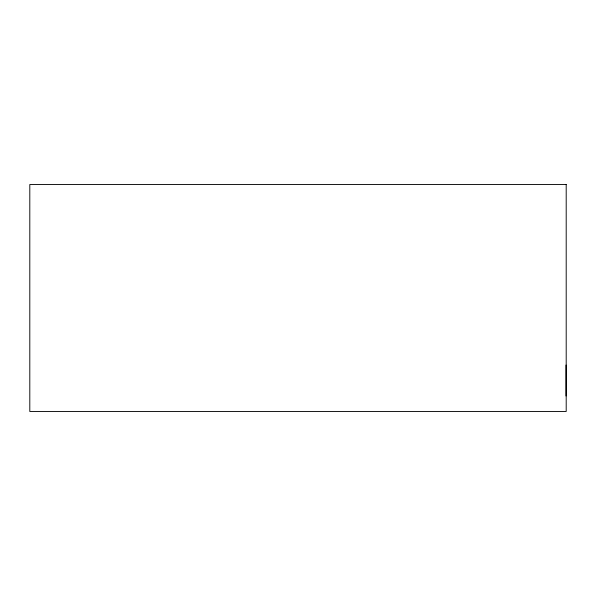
<?xml version="1.0" encoding="UTF-8"?>
<svg xmlns="http://www.w3.org/2000/svg" width="596" height="596" viewBox="0 0 596 596"><rect width="100%" height="100%" fill="white"/><g stroke="black" fill="none" stroke-linecap="round" stroke-linejoin="round"><path stroke-width="0.89" d="M566.021 365.028L566.021 395.997M566.2 184.529L29.8 184.529L29.8 411.471L566.2 411.471L566.2 184.529"/></g></svg>
